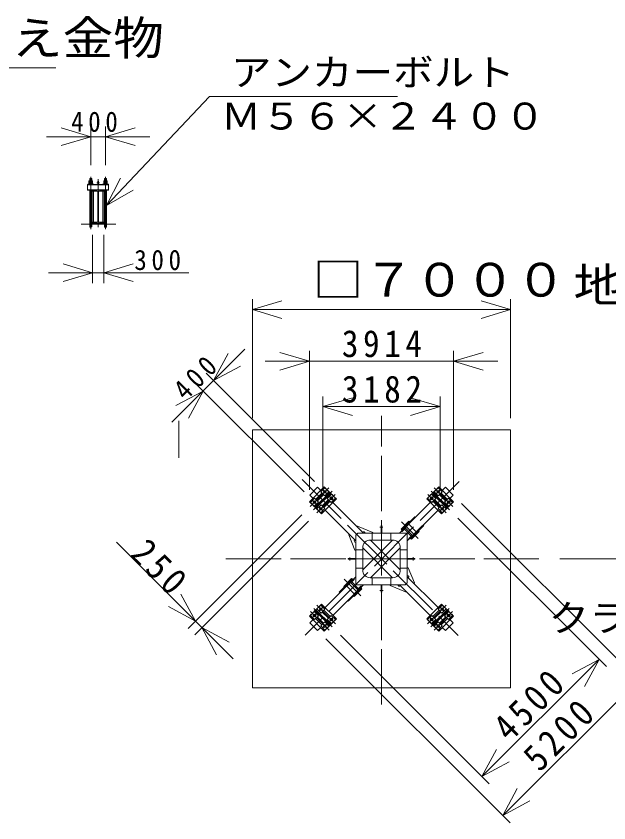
# Model space of a CAD drawing. Units: millimetres on the paper, with parts at other scales. Extents: x -210 to 210, y -146 to 148.
# Drawn here: x -76.3 to -11.9, y -84 to 3.6 of the extents above; entities that cross this region are included whole.
import ezdxf
from ezdxf.enums import TextEntityAlignment as Align

# ---------------------------------------------------------------- set-up
doc = ezdxf.new("R2010")
doc.units = ezdxf.units.MM
doc.linetypes.add('LONG_DASHED1', pattern=[7, 6, -1])
doc.layers.add('0-0_0', color=3, linetype='Continuous', lineweight=18)
doc.layers.add('1-5_WAKU0', color=3, linetype='Continuous', lineweight=18)
doc.styles.add('ＭＳ ゴシック', font='')
doc.styles.get('ＭＳ ゴシック').set_extended_font_data('MS Gothic')

msp = doc.modelspace()

# ---------------------------------------------------------------- linework, layer by layer
at = {"layer": '0-0_0'}
for p, q in [((-66.447, -17.009), (-55.286, -5.172)), ((-55.286, -5.172), (-34.87, -5.172)), ((-71.359, -8.568), (-68.159, -9.528)), ((-68.159, -12.599), (-68.159, -8.408)), ((-66.559, -12.599), (-66.559, -8.408)), ((-63.359, -8.568), (-66.559, -9.528)), ((-72.959, -9.528), (-61.759, -9.528)), ((-68.159, -9.528), (-71.359, -10.488)), ((-66.559, -9.528), (-63.359, -10.488)), ((-68.499, -14.716), (-66.219, -14.716)), ((-68.499, -14.716), (-68.499, -15.316)), ((-68.499, -14.756), (-66.219, -14.756)), ((-68.479, -14.668), (-68.479, -14.716)), ((-68.479, -14.668), (-67.839, -14.668)), ((-68.355, -14.327), (-68.323, -14.308)), ((-68.355, -14.327), (-68.355, -14.488)), ((-68.355, -14.507), (-68.323, -14.488)), ((-67.963, -14.488), (-68.355, -14.488)), ((-68.355, -14.507), (-68.355, -14.668)), ((-67.963, -14.668), (-68.355, -14.668)), ((-67.995, -14.308), (-68.323, -14.308)), ((-67.995, -14.488), (-68.323, -14.488)), ((-68.271, -14.068), (-68.271, -14.308)), ((-68.271, -14.068), (-68.047, -14.068)), ((-68.259, -14.068), (-68.259, -14.308)), ((-68.257, -14.355), (-68.257, -14.488)), ((-68.257, -14.535), (-68.257, -14.668)), ((-68.061, -14.355), (-68.061, -14.488)), ((-68.061, -14.535), (-68.061, -14.668)), ((-68.059, -14.068), (-68.059, -14.308)), ((-68.047, -14.068), (-68.047, -14.308)), ((-67.995, -14.308), (-67.963, -14.327)), ((-67.995, -14.488), (-67.963, -14.507)), ((-67.963, -14.327), (-67.963, -14.488)), ((-67.963, -14.507), (-67.963, -14.668)), ((-67.839, -14.668), (-67.839, -14.716)), ((-67.397, -14.336), (-67.321, -14.336)), ((-67.397, -14.336), (-67.397, -14.716)), ((-67.391, -14.336), (-67.391, -14.716)), ((-67.327, -14.336), (-67.327, -14.716)), ((-67.321, -14.336), (-67.321, -14.716)), ((-66.879, -14.668), (-66.879, -14.716)), ((-66.879, -14.668), (-66.239, -14.668)), ((-66.723, -14.308), (-66.755, -14.327)), ((-66.755, -14.327), (-66.755, -14.488)), ((-66.723, -14.488), (-66.755, -14.507)), ((-66.755, -14.488), (-66.363, -14.488)), ((-66.755, -14.507), (-66.755, -14.668)), ((-66.755, -14.668), (-66.363, -14.668)), ((-66.723, -14.308), (-66.395, -14.308)), ((-66.723, -14.488), (-66.395, -14.488)), ((-66.671, -14.068), (-66.671, -14.308)), ((-66.447, -14.068), (-66.671, -14.068)), ((-66.659, -14.068), (-66.659, -14.308)), ((-66.657, -14.355), (-66.657, -14.488)), ((-66.657, -14.535), (-66.657, -14.668)), ((-66.461, -14.355), (-66.461, -14.488)), ((-66.461, -14.535), (-66.461, -14.668)), ((-66.459, -14.068), (-66.459, -14.308)), ((-66.447, -14.068), (-66.447, -14.308)), ((-66.363, -14.327), (-66.395, -14.308)), ((-66.363, -14.507), (-66.395, -14.488)), ((-66.363, -14.327), (-66.363, -14.488)), ((-66.363, -14.507), (-66.363, -14.668)), ((-66.239, -14.668), (-66.239, -14.716)), ((-66.219, -14.716), (-66.219, -15.316)), ((-68.499, -15.276), (-66.219, -15.276)), ((-68.499, -15.316), (-66.219, -15.316)), ((-68.271, -15.316), (-68.271, -19.32)), ((-68.047, -15.316), (-68.047, -19.32)), ((-67.959, -15.316), (-66.759, -15.316)), ((-67.959, -15.428), (-67.959, -15.316)), ((-67.959, -15.428), (-67.503, -15.428)), ((-67.911, -15.428), (-67.911, -18.804)), ((-67.863, -15.428), (-67.863, -18.804)), ((-67.391, -15.54), (-67.391, -18.692)), ((-67.327, -15.54), (-67.327, -18.692)), ((-66.759, -15.428), (-67.215, -15.428)), ((-66.855, -15.428), (-66.855, -18.804)), ((-66.807, -15.428), (-66.807, -18.804)), ((-66.759, -15.428), (-66.759, -15.316)), ((-66.671, -15.316), (-66.671, -19.32)), ((-66.447, -15.316), (-66.447, -19.32)), ((-69.198, -19.028), (-68.271, -19.028)), ((-68.047, -19.028), (-66.671, -19.028)), ((-67.959, -18.804), (-67.503, -18.804)), ((-67.959, -18.916), (-67.959, -18.804)), ((-67.959, -18.916), (-66.759, -18.916)), ((-67.899, -18.916), (-67.899, -19.028)), ((-66.759, -18.804), (-67.215, -18.804)), ((-66.819, -18.916), (-66.819, -19.028)), ((-66.759, -18.916), (-66.759, -18.804)), ((-66.447, -19.028), (-65.44, -19.028)), ((-67.959, -20.196), (-67.959, -25.419)), ((-66.759, -20.196), (-66.759, -25.419)), ((-72.759, -24.299), (-57.522, -24.299)), ((-50.611, -40.087), (-50.611, -27.167)), ((-22.611, -40.087), (-22.611, -27.167)), ((-50.611, -28.287), (-22.611, -28.287)), ((-51.448, -32.61), (-59.368, -40.529)), ((-44.438, -47.871), (-44.438, -32.776)), ((-28.783, -47.871), (-28.783, -32.776)), ((-49.238, -33.896), (-23.983, -33.896)), ((-43.88, -46.966), (-55.634, -35.212)), ((-45.011, -48.098), (-56.765, -36.343)), ((-42.975, -47.723), (-42.975, -37.714)), ((-30.247, -47.723), (-30.247, -37.714)), ((-42.975, -38.834), (-30.247, -38.834)), ((-50.611, -41.367), (-22.611, -41.367)), ((-50.611, -69.367), (-50.611, -41.367)), ((-42.826, -47.539), (-44.438, -49.151)), ((-43.54, -47.589), (-44.389, -48.437)), ((-42.218, -48.147), (-43.83, -49.759)), ((-43.54, -47.589), (-43.208, -47.921)), ((-42.748, -47.645), (-43.201, -48.098)), ((-42.826, -47.539), (-42.614, -47.751)), ((-42.324, -48.069), (-42.748, -47.645)), ((-42.614, -47.751), (-42.628, -47.765)), ((-31.003, -48.147), (-29.391, -49.759)), ((-30.897, -48.069), (-30.473, -47.645)), ((-30.897, -48.069), (-30.445, -48.522)), ((-30.473, -47.645), (-30.02, -48.098)), ((-30.445, -48.522), (-30.02, -48.098)), ((-30.395, -47.539), (-28.783, -49.151)), ((-30.013, -47.921), (-29.681, -47.589)), ((-28.832, -48.437), (-29.681, -47.589)), ((-44.389, -48.437), (-44.056, -48.77)), ((-43.88, -48.777), (-44.332, -49.229)), ((-43.455, -49.201), (-43.88, -48.777)), ((-43.081, -48.218), (-43.759, -48.897)), ((-42.119, -48.246), (-43.731, -49.858)), ((-42.897, -48.402), (-43.576, -49.081)), ((-41.511, -48.854), (-43.123, -50.467)), ((-42.373, -48.925), (-43.052, -49.604)), ((-42.6, -48.529), (-42.501, -48.628)), ((-42.6, -48.529), (-42.501, -48.628)), ((-42.041, -48.352), (-42.494, -48.805)), ((-42.069, -49.229), (-42.494, -48.805)), ((-42.119, -48.246), (-41.907, -48.458)), ((-41.617, -48.777), (-42.069, -49.229)), ((-41.617, -48.777), (-42.041, -48.352)), ((-41.907, -48.458), (-41.921, -48.473)), ((-41.723, -48.642), (-41.737, -48.656)), ((-41.511, -48.854), (-41.723, -48.642)), ((-31.71, -48.854), (-31.498, -48.642)), ((-31.71, -48.854), (-30.098, -50.467)), ((-31.604, -48.777), (-31.18, -48.352)), ((-31.604, -48.777), (-31.152, -49.229)), ((-31.498, -48.642), (-31.484, -48.656)), ((-31.18, -48.352), (-30.727, -48.805)), ((-31.152, -49.229), (-30.727, -48.805)), ((-31.102, -48.246), (-29.49, -49.858)), ((-30.848, -48.925), (-30.169, -49.604)), ((-30.621, -48.529), (-30.72, -48.628)), ((-30.72, -48.628), (-30.621, -48.529)), ((-30.324, -48.402), (-29.646, -49.081)), ((-30.141, -48.218), (-29.462, -48.897)), ((-29.766, -49.201), (-29.341, -48.777)), ((-29.341, -48.777), (-28.889, -49.229)), ((-29.165, -48.77), (-28.832, -48.437)), ((-44.438, -49.151), (-44.226, -49.363)), ((-44.212, -49.349), (-44.226, -49.363)), ((-44.028, -49.533), (-44.042, -49.547)), ((-43.83, -49.759), (-44.042, -49.547)), ((-43.731, -49.858), (-43.519, -50.071)), ((-43.172, -49.484), (-43.625, -49.936)), ((-43.448, -49.378), (-43.349, -49.477)), ((-43.448, -49.378), (-43.349, -49.477)), ((-42.748, -49.908), (-43.201, -50.36)), ((-42.748, -49.908), (-43.172, -49.484)), ((-42.19, -49.109), (-42.868, -49.788)), ((-41.893, -49.236), (-38.562, -52.567)), ((-31.328, -49.236), (-34.659, -52.567)), ((-31.031, -49.109), (-30.353, -49.788)), ((-30.473, -49.908), (-30.049, -49.484)), ((-30.473, -49.908), (-30.02, -50.36)), ((-30.049, -49.484), (-29.596, -49.936)), ((-29.773, -49.378), (-29.872, -49.477)), ((-29.872, -49.477), (-29.773, -49.378)), ((-29.766, -49.201), (-29.313, -49.653)), ((-29.49, -49.858), (-29.702, -50.071)), ((-29.391, -49.759), (-29.179, -49.547)), ((-29.313, -49.653), (-28.889, -49.229)), ((-29.193, -49.533), (-29.179, -49.547)), ((-29.009, -49.349), (-28.995, -49.363)), ((-28.783, -49.151), (-28.995, -49.363)), ((-27.927, -49.342), (-7.958, -69.312)), ((-45.255, -50.576), (-57.589, -62.911)), ((-43.201, -50.36), (-43.625, -49.936)), ((-43.505, -50.056), (-43.519, -50.071)), ((-43.321, -50.24), (-43.335, -50.254)), ((-43.123, -50.467), (-43.335, -50.254)), ((-42.741, -50.085), (-39.411, -53.415)), ((-30.48, -50.085), (-33.811, -53.415)), ((-30.098, -50.467), (-29.886, -50.254)), ((-30.02, -50.36), (-29.596, -49.936)), ((-29.9, -50.24), (-29.886, -50.254)), ((-29.716, -50.056), (-29.702, -50.071)), ((-44.547, -51.283), (-56.882, -63.618)), ((-33.632, -51.274), (-34.481, -52.123)), ((-33.655, -51.591), (-34.164, -52.1)), ((-33.655, -51.591), (-32.835, -52.411)), ((-33.553, -51.353), (-33.632, -51.274)), ((-28.32, -50.929), (-12.19, -67.06)), ((-36.649, -51.747), (-36.649, -52.567)), ((-36.649, -51.747), (-36.573, -51.747)), ((-36.573, -51.747), (-36.573, -52.567)), ((-34.376, -52.397), (-34.489, -52.397)), ((-34.402, -52.202), (-34.481, -52.123)), ((-34.39, -52.298), (-34.444, -52.244)), ((-34.164, -52.1), (-33.344, -52.92)), ((-32.031, -51.744), (-33.488, -53.2)), ((-32.518, -52.388), (-33.366, -53.237)), ((-32.835, -52.411), (-33.344, -52.92)), ((-32.597, -52.309), (-32.518, -52.388)), ((-32.085, -51.69), (-32.031, -51.744)), ((-39.191, -52.567), (-39.411, -52.787)), ((-39.411, -52.787), (-39.411, -58.167)), ((-39.191, -52.567), (-33.811, -52.567)), ((-35.419, -53.327), (-38.651, -56.558)), ((-37.802, -53.327), (-35.419, -53.327)), ((-37.802, -53.327), (-34.571, -56.558)), ((-37.611, -52.567), (-37.611, -53.327)), ((-35.611, -52.567), (-35.611, -53.327)), ((-33.811, -52.567), (-33.811, -57.947)), ((-33.641, -53.132), (-33.284, -52.776)), ((-33.641, -53.132), (-33.641, -53.245)), ((-33.542, -53.147), (-33.488, -53.2)), ((-33.446, -53.158), (-33.366, -53.237)), ((-52.696, -66.22), (-65.367, -53.549)), ((-38.651, -54.175), (-38.651, -56.558)), ((-38.651, -54.175), (-35.419, -57.407)), ((-34.571, -54.175), (-37.802, -57.407)), ((-34.571, -54.175), (-34.571, -56.558)), ((-39.411, -54.367), (-38.651, -54.367)), ((-34.571, -54.367), (-33.811, -54.367)), ((-40.231, -55.329), (-39.411, -55.329)), ((-40.231, -55.329), (-40.231, -55.405)), ((-40.231, -55.405), (-39.411, -55.405)), ((-33.811, -55.405), (-32.991, -55.405)), ((-17.272, -55.367), (-1.98, -55.367)), ((-39.411, -56.367), (-38.651, -56.367)), ((-34.571, -56.367), (-33.811, -56.367)), ((-33.731, -56.318), (-33.811, -56.318)), ((-33.047, -57.969), (-33.731, -56.318)), ((-39.411, -57.318), (-42.741, -60.649)), ((-40.703, -58.345), (-39.855, -57.497)), ((-39.58, -57.601), (-39.937, -57.958)), ((-39.776, -57.576), (-39.855, -57.497)), ((-39.679, -57.587), (-39.733, -57.533)), ((-39.58, -57.601), (-39.58, -57.488)), ((-37.802, -57.407), (-35.419, -57.407)), ((-37.611, -57.407), (-37.611, -58.167)), ((-35.611, -57.407), (-35.611, -58.167)), ((-33.811, -57.318), (-30.48, -60.649)), ((-38.562, -58.167), (-41.893, -61.497)), ((-40.624, -58.424), (-40.703, -58.345)), ((-40.386, -58.323), (-39.877, -57.813)), ((-39.937, -57.958), (-39.201, -58.693)), ((-39.877, -57.813), (-39.057, -58.634)), ((-39.589, -59.46), (-38.74, -58.611)), ((-39.411, -58.167), (-34.031, -58.167)), ((-38.845, -58.337), (-39.201, -58.693)), ((-38.845, -58.337), (-38.732, -58.337)), ((-38.831, -58.436), (-38.777, -58.489)), ((-38.82, -58.532), (-38.74, -58.611)), ((-36.649, -58.167), (-36.649, -58.987)), ((-36.573, -58.167), (-36.573, -58.987)), ((-34.659, -58.167), (-31.328, -61.497)), ((-33.811, -57.947), (-34.031, -58.167)), ((-33.103, -58.025), (-33.047, -57.969)), ((-39.668, -59.38), (-39.589, -59.46)), ((-36.649, -58.987), (-36.573, -58.987)), ((-43.201, -60.373), (-43.625, -60.797)), ((-43.123, -60.267), (-43.335, -60.479)), ((-43.201, -60.373), (-42.748, -60.826)), ((-43.123, -60.267), (-41.511, -61.879)), ((-30.098, -60.267), (-31.71, -61.879)), ((-30.02, -60.373), (-30.473, -60.826)), ((-30.098, -60.267), (-29.886, -60.479)), ((-30.02, -60.373), (-29.596, -60.797)), ((-43.908, -61.08), (-44.332, -61.505)), ((-43.83, -60.974), (-44.042, -61.186)), ((-44.042, -61.186), (-44.028, -61.2)), ((-43.908, -61.08), (-43.455, -61.533)), ((-43.83, -60.974), (-42.218, -62.586)), ((-43.731, -60.875), (-43.519, -60.663)), ((-43.731, -60.875), (-42.119, -62.487)), ((-43.625, -60.797), (-43.172, -61.25)), ((-43.519, -60.663), (-43.505, -60.677)), ((-43.448, -61.356), (-43.349, -61.257)), ((-43.335, -60.479), (-43.321, -60.493)), ((-42.748, -60.826), (-43.172, -61.25)), ((-43.052, -61.13), (-42.373, -61.809)), ((-42.868, -60.946), (-42.19, -61.625)), ((-29.49, -60.875), (-31.102, -62.487)), ((-30.353, -60.946), (-31.031, -61.625)), ((-29.391, -60.974), (-31.003, -62.586)), ((-30.169, -61.13), (-30.848, -61.809)), ((-30.473, -60.826), (-30.049, -61.25)), ((-29.596, -60.797), (-30.049, -61.25)), ((-29.886, -60.479), (-29.9, -60.493)), ((-29.773, -61.356), (-29.872, -61.257)), ((-29.872, -61.257), (-29.773, -61.356)), ((-29.313, -61.08), (-29.766, -61.533)), ((-29.702, -60.663), (-29.716, -60.677)), ((-29.49, -60.875), (-29.702, -60.663)), ((-29.391, -60.974), (-29.179, -61.186)), ((-29.313, -61.08), (-28.889, -61.505)), ((-29.179, -61.186), (-29.193, -61.2)), ((-44.438, -61.582), (-44.226, -61.37)), ((-44.438, -61.582), (-42.826, -63.194)), ((-44.389, -62.296), (-44.056, -61.964)), ((-44.332, -61.505), (-43.88, -61.957)), ((-44.226, -61.37), (-44.212, -61.384)), ((-43.455, -61.533), (-43.88, -61.957)), ((-43.759, -61.837), (-43.081, -62.516)), ((-43.576, -61.653), (-42.897, -62.332)), ((-42.6, -62.205), (-42.501, -62.106)), ((-42.069, -61.505), (-42.494, -61.929)), ((-42.494, -61.929), (-42.041, -62.381)), ((-42.069, -61.505), (-41.617, -61.957)), ((-41.617, -61.957), (-42.041, -62.381)), ((-41.737, -62.077), (-41.723, -62.091)), ((-41.511, -61.879), (-41.723, -62.091)), ((-31.71, -61.879), (-31.498, -62.091)), ((-31.152, -61.505), (-31.604, -61.957)), ((-31.604, -61.957), (-31.18, -62.381)), ((-31.484, -62.077), (-31.498, -62.091)), ((-30.727, -61.929), (-31.18, -62.381)), ((-31.152, -61.505), (-30.727, -61.929)), ((-30.621, -62.205), (-30.72, -62.106)), ((-30.72, -62.106), (-30.621, -62.205)), ((-28.783, -61.582), (-30.395, -63.194)), ((-29.646, -61.653), (-30.324, -62.332)), ((-29.462, -61.837), (-30.141, -62.516)), ((-29.766, -61.533), (-29.341, -61.957)), ((-28.889, -61.505), (-29.341, -61.957)), ((-29.165, -61.964), (-28.832, -62.296)), ((-28.995, -61.37), (-29.009, -61.384)), ((-28.783, -61.582), (-28.995, -61.37)), ((-43.54, -63.145), (-44.389, -62.296)), ((-43.54, -63.145), (-43.208, -62.813)), ((-42.777, -62.212), (-43.201, -62.636)), ((-43.201, -62.636), (-42.748, -63.088)), ((-42.826, -63.194), (-42.614, -62.982)), ((-42.777, -62.212), (-42.324, -62.664)), ((-42.324, -62.664), (-42.748, -63.088)), ((-42.628, -62.968), (-42.614, -62.982)), ((-42.444, -62.784), (-42.43, -62.799)), ((-42.218, -62.586), (-42.43, -62.799)), ((-42.119, -62.487), (-41.907, -62.275)), ((-41.921, -62.261), (-41.907, -62.275)), ((-31.3, -62.261), (-31.314, -62.275)), ((-31.102, -62.487), (-31.314, -62.275)), ((-31.003, -62.586), (-30.791, -62.799)), ((-30.445, -62.212), (-30.897, -62.664)), ((-30.897, -62.664), (-30.473, -63.088)), ((-30.777, -62.784), (-30.791, -62.799)), ((-30.593, -62.968), (-30.607, -62.982)), ((-30.395, -63.194), (-30.607, -62.982)), ((-30.02, -62.636), (-30.473, -63.088)), ((-30.445, -62.212), (-30.02, -62.636)), ((-30.013, -62.813), (-29.681, -63.145)), ((-28.832, -62.296), (-29.681, -63.145)), ((-41.048, -63.657), (-24.918, -79.788)), ((-42.635, -64.05), (-22.666, -84.02)), ((-12.982, -66.268), (-25.71, -78.996)), ((-12.982, -66.268), (-15.923, -67.852)), ((-14.566, -69.209), (-12.982, -66.268)), ((-8.75, -68.52), (-23.457, -83.228)), ((-25.71, -78.996), (-24.126, -76.054)), ((-22.768, -77.412), (-25.71, -78.996))]:
    msp.add_line(p, q, dxfattribs=at)
at = {"layer": '0-0_0', "linetype": 'LONG_DASHED1'}
for p, q in [((-68.159, -13.879), (-68.159, -19.579)), ((-66.559, -13.879), (-66.559, -19.565)), ((-67.486, -14.516), (-67.222, -14.516)), ((-67.359, -14.152), (-67.359, -19.36)), ((-36.611, -71.169), (-36.611, -39.843)), ((-45.236, -46.742), (-28.297, -63.681)), ((-28.189, -46.945), (-44.893, -63.65)), ((-42.334, -47.655), (-44.349, -49.671)), ((-41.981, -48.009), (-43.996, -50.024)), ((-42.55, -48.296), (-42.975, -47.871)), ((-31.24, -48.009), (-29.225, -50.024)), ((-30.887, -47.655), (-28.872, -49.671)), ((-30.671, -48.296), (-30.247, -47.871)), ((-43.682, -49.427), (-44.106, -49.003)), ((-41.627, -48.362), (-43.642, -50.378)), ((-41.843, -49.003), (-42.267, -48.579)), ((-31.594, -48.362), (-29.579, -50.378)), ((-31.378, -49.003), (-30.954, -48.579)), ((-29.539, -49.427), (-29.115, -49.003)), ((-42.975, -50.134), (-43.399, -49.71)), ((-30.247, -50.134), (-29.822, -49.71)), ((-34.424, -51.331), (-32.617, -53.137)), ((-36.776, -51.927), (-36.449, -51.927)), ((-53.494, -55.367), (-19.536, -55.367)), ((-40.051, -55.201), (-40.051, -55.529)), ((-33.171, -55.179), (-33.171, -55.544)), ((-40.647, -57.553), (-38.84, -59.36)), ((-36.798, -58.807), (-36.433, -58.807)), ((-43.615, -60.383), (-41.6, -62.399)), ((-29.606, -60.383), (-31.622, -62.399)), ((-44.322, -61.09), (-42.307, -63.106)), ((-43.682, -61.307), (-44.106, -61.731)), ((-43.968, -60.737), (-41.953, -62.752)), ((-42.975, -60.599), (-43.399, -61.024)), ((-29.253, -60.737), (-31.268, -62.752)), ((-28.899, -61.09), (-30.914, -63.106)), ((-30.247, -60.599), (-29.822, -61.024)), ((-29.539, -61.307), (-29.115, -61.731)), ((-41.843, -61.731), (-42.267, -62.155)), ((-31.378, -61.731), (-30.954, -62.155)), ((-42.55, -62.438), (-42.975, -62.862)), ((-30.671, -62.438), (-30.247, -62.862))]:
    msp.add_line(p, q, dxfattribs=at)
at = {"layer": '0-0_0'}
for points in [[(-91.121, -14.668), (-87.007, -2.041), (-71.967, -2.041)], [(-64.95, -14.022), (-66.447, -17.009), (-63.553, -15.34)], [(-71.159, -23.339), (-67.959, -24.299), (-71.159, -25.259)], [(-63.559, -23.339), (-66.759, -24.299), (-63.559, -25.259)], [(-47.411, -27.327), (-50.611, -28.287), (-47.411, -29.247)], [(-25.811, -27.327), (-22.611, -28.287), (-25.811, -29.247)], [(-51.901, -34.42), (-54.842, -36.004), (-53.258, -33.062)], [(-47.638, -32.936), (-44.438, -33.896), (-47.638, -34.856)], [(-25.583, -32.936), (-28.783, -33.896), (-25.583, -34.856)], [(-57.557, -40.077), (-55.973, -37.135), (-58.915, -38.719)], [(-39.775, -37.874), (-42.975, -38.834), (-39.775, -39.794)], [(-33.447, -37.874), (-30.247, -38.834), (-33.447, -39.794)], [(-50.611, -69.367), (-22.611, -69.367), (-22.611, -41.367)], [(-42.324, -48.069), (-42.777, -48.522), (-43.201, -48.098)], [(-42.218, -48.147), (-42.43, -47.935), (-42.444, -47.949)], [(-31.003, -48.147), (-30.791, -47.935), (-30.777, -47.949)], [(-30.395, -47.539), (-30.607, -47.751), (-30.593, -47.765)], [(-31.102, -48.246), (-31.314, -48.458), (-31.3, -48.473)], [(-43.455, -49.201), (-43.908, -49.653), (-44.332, -49.229)], [(-32.934, -50.841), (-32.987, -50.788), (-34.444, -52.244)], [(-39.269, -51.86), (-39.213, -51.803), (-37.562, -52.487), (-37.562, -52.567)], [(-34.376, -52.397), (-34.02, -52.041), (-33.284, -52.776)], [(-40.118, -52.708), (-40.174, -52.765), (-39.491, -54.415), (-39.411, -54.415)], [(-33.811, -55.329), (-32.991, -55.329), (-32.991, -55.405)], [(-41.136, -59.044), (-41.19, -58.99), (-39.733, -57.533)], [(-40.386, -58.323), (-39.566, -59.143), (-39.057, -58.634)], [(-40.287, -59.892), (-40.234, -59.946), (-38.777, -58.489)], [(-33.952, -58.874), (-34.009, -58.93), (-35.659, -58.247), (-35.659, -58.167)], [(-59.739, -60.535), (-56.797, -62.119), (-58.381, -59.177)], [(-54.506, -65.767), (-56.09, -62.826), (-53.149, -64.41)], [(-20.516, -81.644), (-23.457, -83.228), (-21.874, -80.286)]]:
    msp.add_lwpolyline(points, dxfattribs=at)
for centre in [(-42.762, -48.084), (-30.459, -48.084), (-42.055, -48.791), (-31.166, -48.791), (-43.894, -49.215), (-43.187, -49.922), (-30.034, -49.922), (-29.327, -49.215), (-43.187, -60.812), (-30.034, -60.812), (-43.894, -61.519), (-42.055, -61.943), (-31.166, -61.943), (-29.327, -61.519), (-42.762, -62.65), (-30.459, -62.65)]:
    msp.add_circle(centre, 0.15, dxfattribs=at)
for centre, radius, start, end in [((-68.306, -14.357), 0.0491, 2.93884, 177.06113), ((-68.306, -14.537), 0.0491, 2.93884, 177.06113), ((-68.159, -14.435), 0.127, 39.18555, 140.81444), ((-68.159, -14.615), 0.127, 39.18555, 140.81444), ((-68.012, -14.357), 0.0491, 2.93884, 177.06113), ((-68.012, -14.537), 0.0491, 2.93884, 177.06113), ((-66.706, -14.357), 0.0491, 2.93884, 177.06113), ((-66.706, -14.537), 0.0491, 2.93884, 177.06113), ((-66.559, -14.435), 0.127, 39.18555, 140.81444), ((-66.559, -14.615), 0.127, 39.18555, 140.81444), ((-66.412, -14.357), 0.0491, 2.93884, 177.06113), ((-66.412, -14.537), 0.0491, 2.93884, 177.06113), ((-67.503, -15.54), 0.112, 0, 90), ((-67.215, -15.54), 0.112, 90, 180), ((-67.503, -18.692), 0.112, 270, 0), ((-67.215, -18.692), 0.112, 180, 270), ((-68.215, -19.257), 0.084, 228.18967, 311.8103), ((-68.103, -19.383), 0.084, 48.18967, 131.8103), ((-68.103, -19.257), 0.084, 228.18967, 311.8103), ((-66.615, -19.257), 0.084, 228.18967, 311.8103), ((-66.503, -19.383), 0.084, 48.18967, 131.8103), ((-66.503, -19.257), 0.084, 228.18967, 311.8103), ((-38.562, -52.567), 0.16, 0, 135), ((-39.411, -53.415), 0.16, 135, 270), ((-37.852, -54.125), 0.8, 86.40961, 183.59036), ((-35.369, -54.125), 0.8, 356.40962, 93.59038), ((-37.852, -56.608), 0.8, 176.40959, 273.59036), ((-35.369, -56.608), 0.8, 266.40962, 3.59038), ((-33.811, -57.318), 0.16, 315, 90), ((-34.659, -58.167), 0.16, 180, 315)]:
    msp.add_arc(centre, radius, start, end, dxfattribs=at)
at = {"layer": '1-5_WAKU0'}
msp.add_line((-58.617, -44.38), (-58.617, -40.38), dxfattribs=at)

# ---------------------------------------------------------------- texts
at = {"layer": '0-0_0', "style": 'ＭＳ ゴシック', "width": 1.1}
for s, p in [('押さえ金物', (-87.723, -1.741)), ('□７０００', (-44.079, -27.987)), ('地耐力\u3000', (-15.781, -28.556))]:
    msp.add_text(s, height=3.666, dxfattribs=at).set_placement(p, align=Align.BOTTOM_LEFT)
at = {"layer": '0-0_0', "color": 7, "style": 'ＭＳ ゴシック', "width": 1.1}
for s, p in [('アンカーボルト', (-52.956, -4.872)), ('Ｍ５６×２４００', (-54.054, -9.634)), ('クライミング時ジブ方向', (-18.482, -64.12))]:
    msp.add_text(s, height=2.933, dxfattribs=at).set_placement(p, align=Align.BOTTOM_LEFT)
at = {"layer": '0-0_0', "color": 7, "attachment_point": 7, "style": 'ＭＳ ゴシック'}
for s, insert, char_height in [('\\T1.38;\\W0.9;400', (-70.291, -9.028), 2.199), ('\\T1.38;\\W0.9;300', (-63.43, -24.034), 2.199), ('\\T1.28;\\W0.9;3914', (-40.91, -33.496), 2.933), ('\\T1.28;\\W0.9;3182', (-40.91, -38.434), 2.933)]:
    msp.add_mtext(s, dxfattribs=dict(at, insert=insert, char_height=char_height))
for s, insert, char_height, rotation in [('\\T1.38;\\W0.9;400', (-57.835, -38.289), 2.199, 45), ('\\T1.27;\\W0.9;250', (-64.065, -55.016), 2.933, 315), ('\\T1.28;\\W0.9;4500', (-22.668, -75.389), 2.933, 45), ('\\T1.28;\\W0.9;5200', (-19.426, -78.631), 2.933, 45)]:
    msp.add_mtext(s, dxfattribs=dict(at, insert=insert, char_height=char_height, rotation=rotation))

doc.saveas('drawing.dxf')
